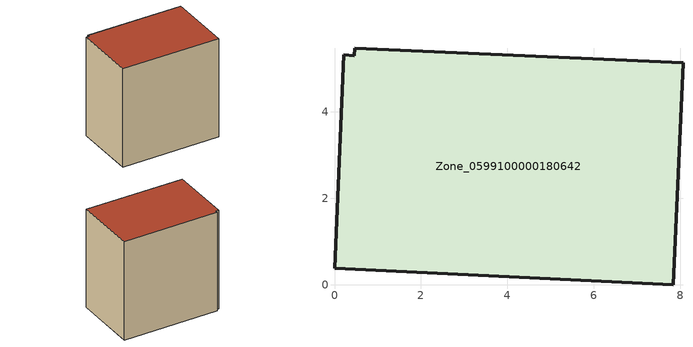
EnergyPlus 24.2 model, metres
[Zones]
Zone_0599100000180642
 floor ground (C_G): 0.47,5.47 8.06,5.13 7.84,0 0,0.38 0.22,5.32 0.46,5.3 z1.48
 wall outside (C_F): 7.84,0 8.06,5.13 0.47,5.47 0.46,5.3 0.22,5.32 0,0.38 7.84,0 z1.48:9.52
 roof outside (C_R): 8.06,5.13 0.47,5.47 0.46,5.3 0.22,5.32 0,0.38 7.84,0 z9.52
[BUILDING]
Pand.0599100000180642: North Axis=0; Terrain=City; Loads Convergence Tolerance Value=0.04; Temperature Convergence Tolerance Value=0.4; Solar Distribution=FullExterior; Maximum Number of Warmup Days=25; Minimum Number of Warmup Days=1
[Site:Location]
Rotterdam.The.Hague.AP_ZH_NLD Design_Conditions: Latitude=51.96; Longitude=4.45; Time Zone=1; Elevation=-4.5
[SITE:GROUNDTEMPERATURE:BUILDINGSURFACE]
18, 18, 18, 18, 18, 18, 18, 18, 18, 18, 18, 18
[MATERIAL] Thermal Absorptance=0.9; Solar Absorptance=0.7; Visible Absorptance=0.7
Name | Roughness | Thickness | Conductivity | Density | Specific Heat
G.TC.1946-1964 | MediumSmooth | 0.15 | 1 | 540 | 1210
F.TC.1946-1964 | Rough | 0.3 | 0.857143 | 1920 | 840
R.TC.1946-1964 | MediumRough | 0.2 | 0.235294 | 1500 | 1000
[CONSTRUCTION]
C_G: G.TC.1946-1964
C_F: F.TC.1946-1964
C_R: R.TC.1946-1964
[ZONE]
Zone_0599100000180642: Type=1; Multiplier=1; Ceiling Height=Autocalculate; Volume=Autocalculate; Floor Area=autocalculate; Part of Total Floor Area=Yes
[ZONEINFILTRATION:DESIGNFLOWRATE]
Infil_Zone_0599100000180642: Zone or ZoneList or Space or SpaceList=Zone_0599100000180642; Schedule=AlwaysOn; Design Flow Rate Calculation Method=Flow/Area; Flow Rate per Floor Area=0.003; Constant Term Coefficient=1; Temperature Term Coefficient=0; Velocity Term Coefficient=0; Velocity Squared Term Coefficient=0
[HVACTEMPLATE:ZONE:IDEALLOADSAIRSYSTEM]
Zone_0599100000180642: Maximum Heating Supply Air Temperature=50; Minimum Cooling Supply Air Temperature=13; Maximum Heating Supply Air Humidity Ratio=0.0156; Minimum Cooling Supply Air Humidity Ratio=0.0077; Heating Limit=NoLimit; Cooling Limit=NoLimit; Dehumidification Control Type=ConstantSensibleHeatRatio; Cooling Sensible Heat Ratio=0.7; Dehumidification Setpoint=60; Humidification Control Type=None; Humidification Setpoint=30; Outdoor Air Method=None; Outdoor Air Flow Rate per Person=0.00944; Outdoor Air Flow Rate per Zone Floor Area=0; Outdoor Air Flow Rate per Zone=0; Demand Controlled Ventilation Type=None; Outdoor Air Economizer Type=NoEconomizer; Heat Recovery Type=None; Sensible Heat Recovery Effectiveness=0.7; Latent Heat Recovery Effectiveness=0.65
[ZONECONTROL:THERMOSTAT]
ThermostatControl_Zone_0599100000180642: Zone or ZoneList=Zone_0599100000180642; Control Type Schedule=DualSetpointControlType; Control 1=Thermostat_Zone_0599100000180642; Temperature Difference Between Cutout And Setpoint=0
[THERMOSTATSETPOINT:DUALSETPOINT]
Thermostat_Zone_0599100000180642: Heating Setpoint Temperature Schedule=HeatingSetpoint_Zone_0599100000180642; Cooling Setpoint Temperature Schedule=CoolingSetpoint_Zone_0599100000180642
[SCHEDULE:COMPACT]
HeatingSetpoint_Zone_0599100000180642: Through: 12/31, For: AllDays, Until: 24:00, 21
CoolingSetpoint_Zone_0599100000180642: Through: 12/31, For: AllDays, Until: 24:00, 24
DualSetpointControlType: Through: 12/31, For: AllDays, Until: 24:00, 4
AlwaysOn: Through: 12/31, For: AllDays, Until: 24:00, 1
